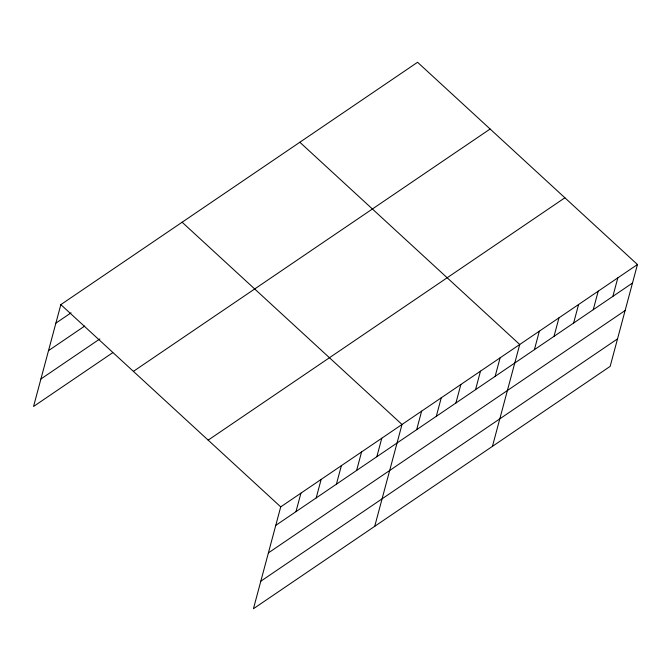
<?xml version="1.0" encoding="UTF-8"?>
<svg xmlns="http://www.w3.org/2000/svg" width="671" height="671" viewBox="0 0 671 671"><rect width="100%" height="100%" fill="white"/><g stroke="black" fill="none" stroke-linecap="round" stroke-linejoin="round"><path stroke-width="1.01" d="M637.45 264.525L280.721 506.873L253.437 608.723L610.157 366.374L637.45 264.525L417.563 62.277L60.843 304.626L33.55 406.475L112.72 352.686M295.978 511.654L300.935 493.143M316.192 497.916L321.157 479.404M336.406 484.185L341.371 465.674M356.62 470.455L361.585 451.944M376.834 456.716L381.799 438.205M374.72 526.324L402.013 424.475L182.126 222.227M416.674 429.658L421.631 411.147M436.293 416.33L441.25 397.819M455.911 402.994L460.868 384.491M475.529 389.666L480.495 371.155M495.148 376.339L500.113 357.828M492.439 446.349L519.731 344.5L299.845 142.252M534.393 349.683L539.35 331.172M554.011 336.347L558.968 317.844M573.63 323.019L578.587 304.517M593.248 309.692L598.213 291.18M612.875 296.364L617.832 277.853M55.878 323.137L71.042 312.837M48.513 350.639L84.731 326.031M40.923 378.972L99.878 338.914M133.403 371.365L490.124 129.017M208.161 440.134L564.89 197.786M275.764 525.385L632.493 283.036M268.4 552.887L625.12 310.539M260.801 581.22L617.53 338.872M60.843 304.626L280.721 506.873"/></g></svg>
